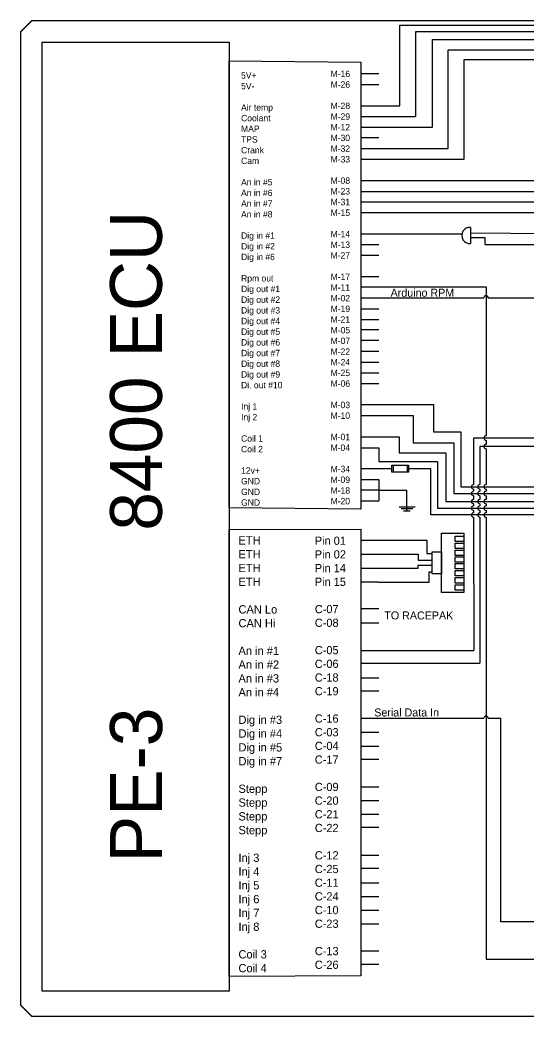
# Model space of a CAD drawing. Header units: inches. Extents: x 0 to 69.5, y 0 to 22.4.
# Drawn here: x 0.02 to 11.45, y 0.02 to 22.44 of the extents above; entities that cross this region are included whole.
import ezdxf
from ezdxf.enums import TextEntityAlignment as Align

# ---------------------------------------------------------------- set-up
doc = ezdxf.new("R2010")
doc.units = ezdxf.units.IN
doc.header["$MEASUREMENT"] = 0
for name, color, linetype in [('Analog', 50, 'Continuous'), ('Annotate', 50, 'Continuous'), ('Digital', 170, 'Continuous'), ('ECU', 190, 'Continuous'), ('High current', 140, 'Continuous'), ('Power 12v', 10, 'Continuous'), ('SYMS', 7, 'Continuous'), ('TITLE', 7, 'Continuous'), ('WIRES', 7, 'Continuous')]:
    doc.layers.add(name, color=color, linetype=linetype)
doc.styles.add('WD', font='romans.shx')

# ---------------------------------------------------------------- blocks, each defined once
blk = doc.blocks.new('PE3')
for p, q in [((0, 10.663), (2.102, 10.663)), ((0, 0), (0, 10.663)), ((2.102, 10.663), (2.102, 0)), ((3.584, 10.31), (3.784, 10.31)), ((3.584, 10.189), (3.784, 10.189)), ((3.584, 9.947), (3.784, 9.947)), ((3.584, 9.827), (3.784, 9.827)), ((3.584, 9.709), (3.784, 9.709)), ((3.584, 9.592), (3.784, 9.592)), ((3.584, 9.47), (3.784, 9.47)), ((3.584, 9.348), (3.784, 9.348)), ((3.584, 9.111), (3.784, 9.111)), ((3.584, 8.987), (3.784, 8.987)), ((3.584, 8.871), (3.784, 8.871)), ((3.584, 8.751), (3.784, 8.751)), ((3.584, 8.509), (3.784, 8.509)), ((3.584, 8.391), (3.784, 8.391)), ((3.584, 8.272), (3.784, 8.272)), ((3.584, 8.031), (3.784, 8.031)), ((3.584, 7.913), (3.784, 7.913)), ((3.584, 7.79), (3.784, 7.79)), ((3.584, 7.668), (3.784, 7.668)), ((3.584, 7.548), (3.784, 7.548)), ((3.584, 7.435), (3.784, 7.435)), ((3.584, 7.317), (3.784, 7.317)), ((3.584, 7.19), (3.784, 7.19)), ((3.584, 7.068), (3.784, 7.068)), ((3.584, 6.949), (3.784, 6.949)), ((3.584, 6.829), (3.784, 6.829)), ((3.584, 6.592), (3.784, 6.592)), ((3.584, 6.469), (3.784, 6.469)), ((3.584, 6.23), (3.784, 6.23)), ((3.584, 6.107), (3.784, 6.107)), ((3.584, 5.873), (3.784, 5.873)), ((3.584, 5.748), (3.784, 5.748)), ((3.584, 5.632), (3.784, 5.632)), ((3.584, 5.51), (3.784, 5.51)), ((3.584, 5.067), (3.784, 5.067)), ((3.584, 4.91), (3.784, 4.91)), ((3.584, 4.752), (3.784, 4.752)), ((3.584, 4.598), (3.784, 4.598)), ((3.584, 4.302), (3.784, 4.302)), ((3.584, 4.14), (3.784, 4.14)), ((3.584, 3.83), (3.784, 3.83)), ((3.584, 3.685), (3.784, 3.685)), ((3.584, 3.522), (3.784, 3.522)), ((3.584, 3.374), (3.784, 3.374)), ((3.584, 3.067), (3.784, 3.067)), ((3.584, 2.91), (3.784, 2.91)), ((3.584, 2.755), (3.784, 2.755)), ((3.584, 2.607), (3.784, 2.607)), ((3.584, 2.297), (3.784, 2.297)), ((3.584, 2.141), (3.784, 2.141)), ((3.584, 1.989), (3.784, 1.989)), ((3.584, 1.842), (3.784, 1.842)), ((3.584, 1.529), (3.784, 1.529)), ((3.584, 1.381), (3.784, 1.381)), ((3.584, 1.217), (3.784, 1.217)), ((3.584, 1.064), (3.784, 1.064)), ((3.584, 0.909), (3.784, 0.909)), ((3.584, 0.756), (3.784, 0.756)), ((3.584, 0.452), (3.784, 0.452)), ((3.584, 0.302), (3.784, 0.302)), ((2.102, 0), (0, 0))]:
    blk.add_line(p, q)
for points in [[(2.102, 10.452), (3.584, 10.437), (3.584, 5.415), (2.102, 5.43)], [(2.102, 5.188), (3.584, 5.193), (3.584, 0.171), (2.102, 0.166)]]:
    blk.add_lwpolyline(points, close=True)
at = {"attachment_point": 1}
for s, width, heights, insert, char_height in [('5V+\\P5V-\\P\\PAir temp\\PCoolant\\PMAP\\PTPS\\PCrank\\PCam\\P\\PAn in #5\\PAn in #6\\PAn in #7\\PAn in #8\\P\\PDig in #1\\PDig in #2\\PDig in #6\\P\\PRpm out\\PDig out #1\\PDig out #2\\PDig out #3\\PDig out #4\\PDig out #5\\PDig out #6\\PDig out #7\\PDig out #8\\PDig out #9\\PDi. out #10\\P\\PInj 1\\PInj 2\\P\\PCoil 1\\PCoil 2\\P\\P12v+\\PGND^JGND^JGND', 0.67146, [0], (2.236, 10.326), 0.07197), ('M-16\\PM-26\\P\\PM-28\\PM-29\\PM-12\\PM-30\\PM-32\\PM-33\\P\\PM-08\\PM-23\\PM-31\\PM-15\\P\\PM-14\\PM-13\\PM-27\\P\\PM-17\\PM-11\\PM-02\\PM-19\\PM-21\\PM-05\\PM-07\\PM-22\\PM-24\\PM-25\\PM-06\\P\\PM-03\\PM-10\\P\\PM-01\\PM-04\\P\\PM-34\\PM-09\\PM-18\\PM-20', 0.65787, [0], (3.242, 10.344), 0.072), ('ETH\\PETH\\PETH^JETH^J\\PCAN Lo\\PCAN Hi\\P\\PAn in #1\\PAn in #2\\PAn in #3\\PAn in #4\\P\\PDig in #3\\PDig in #4\\PDig in #5\\PDig in #7\\P\\PStepp\\PStepp\\PStepp\\PStepp\\P\\PInj 3\\PInj 4\\PInj 5\\PInj 6\\PInj 7\\PInj 8\\P\\PCoil 3\\PCoil 4', 1.87299, [6.191], (2.207, 5.112), 0.093), ('Pin 01\\PPin 02\\PPin 14\\PPin 15\\P\\PC-07\\PC-08\\P\\PC-05\\PC-06\\PC-18\\PC-19\\P\\PC-16\\PC-03\\PC-04\\PC-17\\P\\PC-09\\PC-20\\PC-21\\PC-22\\P\\PC-12\\PC-25\\PC-11\\PC-24\\PC-10\\PC-23\\P\\PC-13\\PC-26', 1.05756, [0], (3.065, 5.108), 0.0922)]:
    blk.add_mtext_dynamic_manual_height_columns(s, width=width, gutter_width=1, heights=heights, dxfattribs=dict(at, insert=insert, char_height=char_height))
at = {"attachment_point": 1, "rotation": 90}
for s, width, insert, char_height in [('8400 ECU', 6.31994, (0.764, 5.175), 0.5822), ('PE-3', 1.52663, (0.764, 1.449), 0.5845)]:
    blk.add_mtext_dynamic_manual_height_columns(s, width=width, gutter_width=1, heights=[0], dxfattribs=dict(at, insert=insert, char_height=char_height))
blk = doc.blocks.new('pe3(6)')
at = {"layer": 'WIRES'}
blk.add_blockref('PE3', (0, 0), dxfattribs=at)
blk = doc.blocks.new('Ground')
at = {"layer": 'WIRES'}
for p, q in [((0, -0.164), (0, 0)), ((-0.173, -0.07), (0.185, -0.07)), ((-0.124, -0.112), (0.133, -0.112)), ((-0.073, -0.164), (0.073, -0.164))]:
    blk.add_line(p, q, dxfattribs=at)
blk = doc.blocks.new('Ethernet')
for points in [[(0, 0), (0, 1.821), (0.688, 1.821), (0.688, 0)], [(0.424, 1.566), (0.424, 1.732), (0.688, 1.732), (0.688, 1.566)], [(-0.291, 0.569), (-0.291, 1.252), (0, 1.252), (0, 0.569)], [(0.424, 1.356), (0.424, 1.522), (0.688, 1.522), (0.688, 1.356)], [(0.424, 1.139), (0.424, 1.306), (0.688, 1.306), (0.688, 1.139)], [(0.424, 0.933), (0.424, 1.099), (0.688, 1.099), (0.688, 0.933)], [(0.424, 0.725), (0.424, 0.892), (0.688, 0.892), (0.688, 0.725)], [(0.424, 0.512), (0.424, 0.679), (0.688, 0.679), (0.688, 0.512)], [(0.424, 0.29), (0.424, 0.457), (0.688, 0.457), (0.688, 0.29)], [(0.424, 0.066), (0.424, 0.233), (0.688, 0.233), (0.688, 0.066)]]:
    blk.add_lwpolyline(points, close=True)
blk = doc.blocks.new('HFU0')
for p, q in [((-0.188, -0.078), (-0.188, 0.078)), ((-0.188, 0.078), (0.188, 0.078)), ((-0.156, 0.078), (-0.156, -0.078)), ((0.156, 0.078), (0.156, -0.078)), ((0.188, 0.078), (0.188, -0.078)), ((0.188, -0.078), (-0.188, -0.078))]:
    blk.add_line(p, q)
at = {"style": 'WD', "width": 0.7}
for tag, p in [('INST', (0, 0.257)), ('LOC', (0, 0.172)), ('DESC1', (0.007, -0.2)), ('DESC2', (0.007, -0.294)), ('DESC3', (0.007, -0.379))]:
    blk.add_attdef(tag, text='', height=0.0625, dxfattribs=at).set_placement(p, align=Align.CENTER)
at = {"style": 'WD', "flags": 1}
for tag, p in [('X4TERM01', (-0.188, 0)), ('X1TERM02', (0.188, 0))]:
    blk.add_attdef(tag, p, '', height=0.01, dxfattribs=at)
at = {"style": 'WD', "width": 0.7}
blk.add_attdef('RATING1', text='', height=0.0938, dxfattribs=at).set_placement((0, 0), align=Align.MIDDLE_CENTER)
at = {"linetype": 'Continuous', "style": 'WD', "flags": 9}
for tag, p in [('ASSYCODE', (0.156, 0.118)), ('MFG', (0.156, 0.083)), ('CAT', (0.156, 0.102))]:
    blk.add_attdef(tag, text='', height=0.01, dxfattribs=at).set_placement(p, align=Align.CENTER)
at = {"linetype": 'Continuous', "style": 'WD', "flags": 8}
blk.add_attdef('TERM01', text='', height=0.0625, dxfattribs=at).set_placement((-0.25, -0.016), align=Align.TOP_RIGHT)
blk.add_attdef('TERM02', text='', height=0.0625, dxfattribs=at).set_placement((0.25, -0.016), align=Align.TOP_LEFT)

msp = doc.modelspace()

# ---------------------------------------------------------------- linework, layer by layer
msp.add_line((10.152, 17.776), (10.152, 17.414))
msp.add_arc((10.14, 17.595), 0.182, 86.1284, 273.8716)
at = {"layer": 'Analog'}
for p, q in [((8.56, 20.509), (8.56, 22.324)), ((8.56, 22.324), (28.828, 22.324)), ((28.679, 22.174), (8.914, 22.174)), ((8.914, 22.174), (8.914, 20.268)), ((9.295, 20.031), (9.295, 22.002)), ((9.295, 22.002), (28.516, 22.002)), ((8.089, 20.509), (8.56, 20.509)), ((8.089, 20.268), (8.914, 20.268)), ((8.089, 20.031), (9.295, 20.031)), ((8.089, 18.834), (12.728, 18.834)), ((8.089, 18.587), (12.452, 18.586)), ((8.089, 18.354), (12.186, 18.354)), ((8.089, 18.114), (11.978, 18.109)), ((21.728, 13.039), (10.224, 13.039)), ((10.224, 13.039), (10.224, 11.992)), ((21.728, 12.847), (10.366, 12.847)), ((10.366, 12.847), (10.366, 11.992)), ((10.224, 11.892), (10.224, 11.842)), ((10.366, 11.892), (10.366, 11.842)), ((10.224, 11.742), (10.224, 11.66)), ((10.366, 11.742), (10.366, 11.66)), ((10.224, 11.56), (10.224, 11.512)), ((10.366, 11.56), (10.366, 11.512)), ((10.224, 11.412), (10.224, 11.358)), ((10.224, 11.258), (10.225, 8.263)), ((10.366, 11.412), (10.366, 11.358)), ((10.366, 11.258), (10.366, 7.973)), ((8.089, 8.263), (10.225, 8.263)), ((8.089, 7.974), (10.366, 7.973))]:
    msp.add_line(p, q, dxfattribs=at)
for centre in [(10.224, 11.942), (10.366, 11.942), (10.224, 11.792), (10.366, 11.792), (10.224, 11.61), (10.224, 11.462), (10.366, 11.61), (10.366, 11.462), (10.224, 11.308), (10.366, 11.308)]:
    msp.add_arc(centre, 0.05, 90, 270, dxfattribs=at)
at = {"layer": 'Digital'}
for p, q in [((9.652, 19.553), (9.652, 21.769)), ((9.652, 21.769), (28.363, 21.769)), ((10.012, 19.309), (10.012, 21.551)), ((10.012, 21.551), (28.105, 21.551)), ((8.089, 19.553), (9.652, 19.553)), ((8.089, 19.309), (10.012, 19.309)), ((8.089, 17.63), (9.961, 17.63)), ((10.152, 17.656), (13.728, 17.63)), ((10.48, 17.542), (10.152, 17.542)), ((10.48, 17.393), (10.48, 17.542)), ((10.48, 17.393), (13.044, 17.393)), ((8.089, 16.437), (10.504, 16.437)), ((10.504, 16.437), (10.504, 13.089)), ((8.089, 16.191), (10.454, 16.191)), ((10.554, 16.191), (11.837, 16.191)), ((10.504, 12.989), (10.504, 12.897)), ((10.504, 12.797), (10.504, 11.992)), ((10.504, 11.892), (10.504, 11.842)), ((10.504, 11.742), (10.504, 11.66)), ((10.504, 11.56), (10.504, 11.512)), ((10.504, 11.412), (10.504, 11.358)), ((10.504, 11.258), (10.504, 1.314)), ((8.089, 10.74), (9.169, 10.74)), ((9.169, 10.74), (9.169, 10.442)), ((8.089, 10.425), (8.978, 10.425)), ((8.978, 10.425), (8.978, 10.291)), ((9.169, 10.442), (9.288, 10.442)), ((8.089, 10.109), (8.979, 10.109)), ((8.978, 10.291), (9.287, 10.291)), ((8.979, 10.109), (8.979, 10.177)), ((8.979, 10.177), (9.286, 10.177)), ((9.221, 9.8), (9.221, 10.029)), ((9.221, 10.029), (9.288, 10.029)), ((8.089, 9.8), (9.221, 9.8)), ((8.089, 6.736), (10.454, 6.736)), ((10.554, 6.736), (10.833, 6.736)), ((10.833, 2.155), (10.833, 6.736)), ((12.572, 2.155), (10.833, 2.155)), ((10.504, 1.314), (28.393, 1.314))]:
    msp.add_line(p, q, dxfattribs=at)
for centre, start, end in [((10.504, 16.191), 0, 180), ((10.504, 13.039), 90, 270), ((10.504, 12.847), 90, 270), ((10.504, 11.942), 90, 270), ((10.504, 11.792), 90, 270), ((10.504, 11.61), 90, 270), ((10.504, 11.462), 90, 270), ((10.504, 11.308), 90, 270), ((10.504, 6.736), 0, 180)]:
    msp.add_arc(centre, 0.05, start, end, dxfattribs=at)
at = {"layer": 'High current'}
for p, q in [((8.089, 13.792), (9.323, 13.792)), ((9.323, 13.792), (9.323, 13.178)), ((8.089, 13.546), (8.861, 13.546)), ((8.861, 13.546), (8.861, 12.933)), ((8.089, 13.068), (8.549, 13.068)), ((8.549, 13.068), (8.549, 12.704)), ((9.323, 13.178), (9.936, 13.178)), ((9.936, 13.178), (9.936, 11.942)), ((8.089, 12.821), (8.089, 12.51)), ((8.861, 12.933), (9.777, 12.933)), ((9.777, 12.933), (9.777, 11.792)), ((8.549, 12.704), (9.6, 12.704)), ((9.6, 12.704), (9.6, 11.61)), ((8.089, 12.51), (9.413, 12.51)), ((9.413, 12.51), (9.413, 11.462)), ((9.936, 11.942), (21.728, 11.942)), ((9.777, 11.792), (21.728, 11.792)), ((9.413, 11.462), (21.728, 11.462)), ((9.6, 11.61), (21.728, 11.61))]:
    msp.add_line(p, q, dxfattribs=at)
at = {"layer": 'Power 12v'}
for p, q in [((8.089, 12.353), (8.383, 12.353)), ((8.758, 12.353), (9.259, 12.353)), ((9.259, 11.308), (9.259, 12.353)), ((21.778, 11.308), (9.259, 11.308))]:
    msp.add_line(p, q, dxfattribs=at)
at = {"layer": 'TITLE', "const_width": 0.0312}
msp.add_lwpolyline([(30.594, 0.281), (30.594, 22.177), (30.344, 22.427), (0.281, 22.427), (0.031, 22.177), (0.031, 0.281), (0.281, 0.031), (30.344, 0.031)], close=True, dxfattribs=at)
at = {"layer": 'WIRES'}
for p, q in [((8.089, 12.104), (8.089, 11.87)), ((8.089, 11.87), (8.089, 11.627)), ((8.089, 11.87), (8.72, 11.87)), ((8.72, 11.564), (8.72, 11.87))]:
    msp.add_line(p, q, dxfattribs=at)

# ---------------------------------------------------------------- block references
msp.add_blockref('Ground', (8.72, 11.564))
at = {"layer": 'ECU', "xscale": 2.001751203069956, "yscale": 2.001751203069956, "zscale": 2.001751203069956}
msp.add_blockref('pe3(6)', (0.515, 0.597), dxfattribs=at)
at = {"layer": 'SYMS'}
msp.add_blockref('HFU0', (8.571, 12.353), dxfattribs=at)
at = {"layer": 'WIRES', "xscale": 0.7302559257499777, "yscale": 0.7302559257499777, "zscale": 0.7302559257499777}
msp.add_blockref('Ethernet', (9.5, 9.566), dxfattribs=at)

# ---------------------------------------------------------------- texts
at = {"layer": 'Analog', "attachment_point": 1}
for s, width, insert, char_height in [('TO RACEPAK', 1.90853, (8.214, 9.139), 0.18), ('Serial Data In', 2.41489, (7.988, 6.957), 0.17997)]:
    msp.add_mtext_dynamic_manual_height_columns(s, width=width, gutter_width=1, heights=[0], dxfattribs=dict(at, insert=insert, char_height=char_height))
at = {"layer": 'Annotate', "insert": (8.356, 16.397), "char_height": 0.17997, "attachment_point": 1}
msp.add_mtext_dynamic_manual_height_columns('Arduino RPM', width=2.08907, gutter_width=1, heights=[0], dxfattribs=at)

doc.saveas('drawing.dxf')
